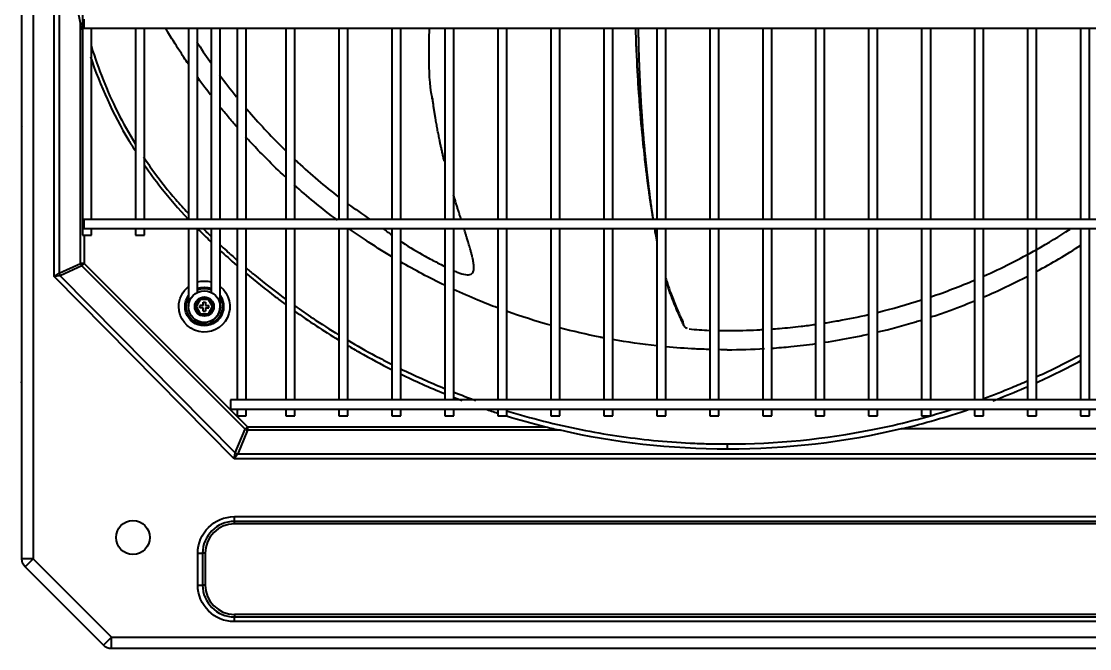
# Model space of a CAD drawing. Extents: x 58467 to 79089, y -33726 to -17391.
# Drawn here: x 72275.28 to 72322.65, y -19873.97 to -19846.17 of the extents above; entities that cross this region are included whole.
import ezdxf

# ---------------------------------------------------------------- set-up
doc = ezdxf.new("R2010")
doc.units = 0
doc.header["$LTSCALE"] = 100
doc.layers.add('+ENTE-ST-DOSEME USTU KONDDRENAJ', color=110, linetype='DOSEMEUSTUKONDENSDRENAJ_LINE', lineweight=40)
doc.linetypes.add('DOSEMEUSTUKONDENSDRENAJ_LINE', pattern='A,300,-40,["CD",Standard,S=15,R=0,X=-35,Y=-7.5],0', length=340)

# ---------------------------------------------------------------- blocks, each defined once
blk = doc.blocks.new('MAGAZA')
at = {"color": 3}
for p, q in [((54063.101, -32571.078, -3.539), (54063.101, -32503.073, -3.539)), ((54063.601, -32503.073, -3.539), (54063.601, -32571.078, -3.539)), ((54064.542, -32558.564, -3.539), (54064.542, -32509.509, -3.539)), ((54064.754, -32509.661, -3.539), (54064.754, -32558.412, -3.539)), ((54065.797, -32511.34, -3.539), (54065.797, -32556.733, -3.539)), ((54065.854, -32547.154, -3.539), (54065.854, -32547.354, -3.539)), ((54065.711, -32557.978, -3.539), (54065.711, -32547.331, -3.539)), ((54065.854, -32547.354, -3.539), (54065.854, -32547.554, -3.539)), ((54065.854, -32547.554, -3.539), (54184.216, -32547.554, -3.539)), ((54066.197, -32556.033, -3.539), (54066.197, -32547.554, -3.539)), ((54068.146, -32547.554, -3.539), (54068.146, -32556.033, -3.539)), ((54068.546, -32556.033, -3.539), (54068.546, -32547.554, -3.539)), ((54070.496, -32547.554, -3.539), (54070.496, -32556.032, -3.539)), ((54070.896, -32556.032, -3.539), (54070.896, -32547.554, -3.539)), ((54071.496, -32547.554, -3.539), (54071.496, -32556.033, -3.539)), ((54071.895, -32556.033, -3.539), (54071.896, -32547.554, -3.539)), ((54072.653, -32547.554, -3.539), (54072.653, -32556.032, -3.539)), ((54073.053, -32556.032, -3.539), (54073.053, -32547.554, -3.539)), ((54074.809, -32547.554, -3.539), (54074.809, -32556.032, -3.539)), ((54075.209, -32556.032, -3.539), (54075.209, -32547.554, -3.539)), ((54077.159, -32547.554, -3.539), (54077.159, -32556.032, -3.539)), ((54077.559, -32556.032, -3.539), (54077.559, -32547.554, -3.539)), ((54079.508, -32547.554, -3.539), (54079.508, -32556.032, -3.539)), ((54079.908, -32556.032, -3.539), (54079.908, -32547.554, -3.539)), ((54081.858, -32547.554, -3.539), (54081.858, -32556.032, -3.539)), ((54082.258, -32556.032, -3.539), (54082.258, -32547.554, -3.539)), ((54084.208, -32547.554, -3.539), (54084.208, -32556.032, -3.539)), ((54084.608, -32556.032, -3.539), (54084.608, -32547.554, -3.539)), ((54086.557, -32547.554, -3.539), (54086.557, -32556.032, -3.539)), ((54086.957, -32556.032, -3.539), (54086.957, -32547.554, -3.539)), ((54088.907, -32547.554, -3.539), (54088.907, -32556.032, -3.539)), ((54089.307, -32556.032, -3.539), (54089.307, -32547.554, -3.539)), ((54091.257, -32547.554, -3.539), (54091.257, -32556.032, -3.539)), ((54091.657, -32556.032, -3.539), (54091.657, -32547.554, -3.539)), ((54093.606, -32547.554, -3.539), (54093.606, -32556.032, -3.539)), ((54094.006, -32556.032, -3.539), (54094.006, -32547.554, -3.539)), ((54095.956, -32547.554, -3.539), (54095.956, -32556.032, -3.539)), ((54096.356, -32556.032, -3.539), (54096.356, -32547.554, -3.539)), ((54098.305, -32547.554, -3.539), (54098.305, -32556.032, -3.539)), ((54098.705, -32556.032, -3.539), (54098.705, -32547.554, -3.539)), ((54100.655, -32547.554, -3.539), (54100.655, -32556.032, -3.539)), ((54101.055, -32556.032, -3.539), (54101.055, -32547.554, -3.539)), ((54103.006, -32547.554, -3.539), (54103.006, -32556.032, -3.539)), ((54103.406, -32556.032, -3.539), (54103.406, -32547.554, -3.539)), ((54105.355, -32547.554, -3.539), (54105.355, -32556.032, -3.539)), ((54105.755, -32556.032, -3.539), (54105.755, -32547.554, -3.539)), ((54107.705, -32547.554, -3.539), (54107.705, -32556.032, -3.539)), ((54108.105, -32556.032, -3.539), (54108.105, -32547.554, -3.539)), ((54110.055, -32547.554, -3.539), (54110.055, -32556.032, -3.539)), ((54110.455, -32556.032, -3.539), (54110.455, -32547.554, -3.539)), ((54063.081, -32551.967, -3.539), (54063.081, -32552.267, -3.539)), ((54063.081, -32552.267, -3.539), (54063.081, -32554.45, -3.539)), ((54063.101, -32552.267, -3.539), (54063.081, -32552.267, -3.539)), ((54184.216, -32556.033, -3.539), (54065.854, -32556.033, -3.539)), ((54065.854, -32556.033, -3.539), (54065.854, -32556.233, -3.539)), ((54065.854, -32556.233, -3.539), (54065.854, -32556.433, -3.539)), ((54065.797, -32556.733, -3.539), (54066.197, -32556.733, -3.539)), ((54065.854, -32556.433, -3.539), (54184.216, -32556.433, -3.539)), ((54065.866, -32556.733, -3.539), (54065.866, -32557.978, -3.539)), ((54066.197, -32556.733, -3.539), (54066.197, -32556.433, -3.539)), ((54068.146, -32556.433, -3.539), (54068.146, -32556.733, -3.539)), ((54068.146, -32556.733, -3.539), (54068.546, -32556.733, -3.539)), ((54068.546, -32556.733, -3.539), (54068.546, -32556.433, -3.539)), ((54070.496, -32556.432, -3.539), (54070.496, -32557.567, -3.539)), ((54070.896, -32557.567, -3.539), (54070.896, -32556.432, -3.539)), ((54071.496, -32556.433, -3.539), (54071.496, -32557.567, -3.539)), ((54071.895, -32557.567, -3.539), (54071.895, -32556.433, -3.539)), ((54072.653, -32556.432, -3.539), (54072.653, -32564.031, -3.539)), ((54073.053, -32564.031, -3.539), (54073.053, -32556.432, -3.539)), ((54074.809, -32556.432, -3.539), (54074.809, -32564.031, -3.539)), ((54075.209, -32564.031, -3.539), (54075.209, -32556.432, -3.539)), ((54077.159, -32556.432, -3.539), (54077.159, -32564.031, -3.539)), ((54077.559, -32564.031, -3.539), (54077.559, -32556.432, -3.539)), ((54079.508, -32556.432, -3.539), (54079.508, -32564.031, -3.539)), ((54079.908, -32564.031, -3.539), (54079.908, -32556.432, -3.539)), ((54081.858, -32556.432, -3.539), (54081.858, -32564.031, -3.539)), ((54082.258, -32564.031, -3.539), (54082.258, -32556.432, -3.539)), ((54084.208, -32556.432, -3.539), (54084.208, -32564.031, -3.539)), ((54084.608, -32564.031, -3.539), (54084.608, -32556.432, -3.539)), ((54086.557, -32556.432, -3.539), (54086.557, -32564.031, -3.539)), ((54086.957, -32564.031, -3.539), (54086.957, -32556.432, -3.539)), ((54088.907, -32556.432, -3.539), (54088.907, -32564.031, -3.539)), ((54089.307, -32564.031, -3.539), (54089.307, -32556.432, -3.539)), ((54091.257, -32556.432, -3.539), (54091.257, -32564.031, -3.539)), ((54091.657, -32564.031, -3.539), (54091.657, -32556.432, -3.539)), ((54093.606, -32556.432, -3.539), (54093.606, -32564.031, -3.539)), ((54094.006, -32564.031, -3.539), (54094.006, -32556.432, -3.539)), ((54095.956, -32556.432, -3.539), (54095.956, -32564.031, -3.539)), ((54096.356, -32564.031, -3.539), (54096.356, -32556.432, -3.539)), ((54098.305, -32556.432, -3.539), (54098.305, -32564.031, -3.539)), ((54098.705, -32564.031, -3.539), (54098.705, -32556.432, -3.539)), ((54100.655, -32556.432, -3.539), (54100.655, -32564.031, -3.539)), ((54101.055, -32564.031, -3.539), (54101.055, -32556.432, -3.539)), ((54103.006, -32556.432, -3.539), (54103.006, -32564.031, -3.539)), ((54103.406, -32564.031, -3.539), (54103.406, -32556.432, -3.539)), ((54105.355, -32556.432, -3.539), (54105.355, -32564.031, -3.539)), ((54105.755, -32564.031, -3.539), (54105.755, -32556.432, -3.539)), ((54107.705, -32556.432, -3.539), (54107.705, -32564.031, -3.539)), ((54108.105, -32564.031, -3.539), (54108.105, -32556.432, -3.539)), ((54110.055, -32556.432, -3.539), (54110.055, -32564.031, -3.539)), ((54110.455, -32564.031, -3.539), (54110.455, -32556.432, -3.539)), ((54070.496, -32557.567, -3.539), (54070.496, -32557.85, -3.539)), ((54070.896, -32557.85, -3.539), (54070.896, -32557.567, -3.539)), ((54071.496, -32557.567, -3.539), (54071.496, -32557.85, -3.539)), ((54071.895, -32557.85, -3.539), (54071.895, -32557.567, -3.539)), ((54064.754, -32558.412, -3.539), (54065.711, -32557.978, -3.539)), ((54065.756, -32558.088, -3.539), (54064.799, -32558.522, -3.539)), ((54065.866, -32557.978, -3.539), (54065.711, -32557.978, -3.539)), ((54065.866, -32557.978, -3.539), (54065.756, -32558.088, -3.539)), ((54072.999, -32565.331, -3.539), (54065.756, -32558.088, -3.539)), ((54065.866, -32557.978, -3.539), (54073.109, -32565.221, -3.539)), ((54070.496, -32557.85, -3.539), (54070.496, -32558.215, -3.539)), ((54070.496, -32557.891, -3.539), (54070.496, -32559.875, -3.539)), ((54070.496, -32557.891, -3.539), (54070.496, -32559.889, -3.539)), ((54070.896, -32558.215, -3.539), (54070.896, -32557.85, -3.539)), ((54070.896, -32559.259, -3.539), (54070.896, -32557.891, -3.539)), ((54071.496, -32557.85, -3.539), (54071.496, -32558.216, -3.539)), ((54071.895, -32558.216, -3.539), (54071.895, -32557.85, -3.539)), ((54071.895, -32557.85, -3.539), (54071.895, -32557.85, -3.539)), ((54063.081, -32558.448, -3.539), (54063.081, -32562.931, -3.539)), ((54064.542, -32558.564, -3.539), (54064.754, -32558.412, -3.539)), ((54064.799, -32558.522, -3.539), (54064.542, -32558.564, -3.539)), ((54072.523, -32566.636, -3.539), (54064.542, -32558.564, -3.539)), ((54064.799, -32558.522, -3.539), (54072.565, -32566.378, -3.539)), ((54071.496, -32558.216, -3.539), (54071.496, -32558.498, -3.539)), ((54071.496, -32558.498, -3.539), (54071.496, -32559.259, -3.539)), ((54071.895, -32558.216, -3.539), (54071.895, -32558.216, -3.539)), ((54071.895, -32558.498, -3.539), (54071.895, -32558.216, -3.539)), ((54071.895, -32559.875, -3.539), (54071.895, -32558.498, -3.539)), ((54070.771, -32559.891, -3.539), (54070.983, -32559.523, -3.539)), ((54071.012, -32559.573, -3.539), (54070.829, -32559.891, -3.539)), ((54070.983, -32559.523, -3.539), (54071.408, -32559.523, -3.539)), ((54070.983, -32559.523, -3.539), (54071.012, -32559.573, -3.539)), ((54071.379, -32559.573, -3.539), (54071.012, -32559.573, -3.539)), ((54071.379, -32559.573, -3.539), (54071.408, -32559.523, -3.539)), ((54071.563, -32559.891, -3.539), (54071.379, -32559.573, -3.539)), ((54071.408, -32559.523, -3.539), (54071.621, -32559.891, -3.539)), ((54070.983, -32560.259, -3.539), (54070.771, -32559.891, -3.539)), ((54070.771, -32559.891, -3.539), (54070.829, -32559.891, -3.539)), ((54070.829, -32559.891, -3.539), (54071.012, -32560.209, -3.539)), ((54071.146, -32559.841, -3.539), (54070.996, -32559.841, -3.539)), ((54070.996, -32559.941, -3.539), (54070.996, -32559.841, -3.539)), ((54071.146, -32559.941, -3.539), (54070.996, -32559.941, -3.539)), ((54071.146, -32559.691, -3.539), (54071.246, -32559.691, -3.539)), ((54071.146, -32559.841, -3.539), (54071.146, -32559.691, -3.539)), ((54071.146, -32560.091, -3.539), (54071.146, -32559.941, -3.539)), ((54071.246, -32559.691, -3.539), (54071.246, -32559.841, -3.539)), ((54071.246, -32559.841, -3.539), (54071.396, -32559.841, -3.539)), ((54071.246, -32559.941, -3.539), (54071.246, -32560.091, -3.539)), ((54071.246, -32559.941, -3.539), (54071.396, -32559.941, -3.539)), ((54071.379, -32560.209, -3.539), (54071.563, -32559.891, -3.539)), ((54071.396, -32559.941, -3.539), (54071.396, -32559.841, -3.539)), ((54071.621, -32559.891, -3.539), (54071.408, -32560.259, -3.539)), ((54071.563, -32559.891, -3.539), (54071.621, -32559.891, -3.539)), ((54070.983, -32560.259, -3.539), (54071.012, -32560.209, -3.539)), ((54071.408, -32560.259, -3.539), (54070.983, -32560.259, -3.539)), ((54071.012, -32560.209, -3.539), (54071.379, -32560.209, -3.539)), ((54071.146, -32560.091, -3.539), (54071.246, -32560.091, -3.539)), ((54071.379, -32560.209, -3.539), (54071.408, -32560.259, -3.539)), ((54063.101, -32562.931, -3.539), (54063.081, -32562.931, -3.539)), ((54063.081, -32562.931, -3.539), (54063.081, -32563.231, -3.539)), ((54177.808, -32564.032, -3.539), (54072.353, -32564.032, -3.539)), ((54072.353, -32564.032, -3.539), (54072.353, -32564.232, -3.539)), ((54072.353, -32564.232, -3.539), (54072.353, -32564.432, -3.539)), ((54072.353, -32564.432, -3.539), (54177.808, -32564.432, -3.539)), ((54072.653, -32564.431, -3.539), (54072.653, -32564.732, -3.539)), ((54072.653, -32564.732, -3.539), (54073.053, -32564.732, -3.539)), ((54073.053, -32564.732, -3.539), (54073.053, -32564.431, -3.539)), ((54074.809, -32564.431, -3.539), (54074.809, -32564.732, -3.539)), ((54074.809, -32564.732, -3.539), (54075.209, -32564.732, -3.539)), ((54075.209, -32564.732, -3.539), (54075.209, -32564.431, -3.539)), ((54077.159, -32564.431, -3.539), (54077.159, -32564.732, -3.539)), ((54077.159, -32564.732, -3.539), (54077.559, -32564.732, -3.539)), ((54077.559, -32564.732, -3.539), (54077.559, -32564.431, -3.539)), ((54079.508, -32564.431, -3.539), (54079.508, -32564.732, -3.539)), ((54079.508, -32564.732, -3.539), (54079.908, -32564.732, -3.539)), ((54079.908, -32564.732, -3.539), (54079.908, -32564.431, -3.539)), ((54081.858, -32564.431, -3.539), (54081.858, -32564.732, -3.539)), ((54081.858, -32564.732, -3.539), (54082.258, -32564.732, -3.539)), ((54082.258, -32564.732, -3.539), (54082.258, -32564.431, -3.539)), ((54084.208, -32564.431, -3.539), (54084.208, -32564.732, -3.539)), ((54084.208, -32564.732, -3.539), (54084.608, -32564.732, -3.539)), ((54084.608, -32564.732, -3.539), (54084.608, -32564.431, -3.539)), ((54086.557, -32564.431, -3.539), (54086.557, -32564.732, -3.539)), ((54086.557, -32564.732, -3.539), (54086.957, -32564.732, -3.539)), ((54086.957, -32564.732, -3.539), (54086.957, -32564.431, -3.539)), ((54088.907, -32564.431, -3.539), (54088.907, -32564.732, -3.539)), ((54088.907, -32564.732, -3.539), (54089.307, -32564.732, -3.539)), ((54089.307, -32564.732, -3.539), (54089.307, -32564.431, -3.539)), ((54091.257, -32564.431, -3.539), (54091.257, -32564.732, -3.539)), ((54091.257, -32564.732, -3.539), (54091.657, -32564.732, -3.539)), ((54091.657, -32564.732, -3.539), (54091.657, -32564.431, -3.539)), ((54093.606, -32564.431, -3.539), (54093.606, -32564.732, -3.539)), ((54093.606, -32564.732, -3.539), (54094.006, -32564.732, -3.539)), ((54094.006, -32564.732, -3.539), (54094.006, -32564.431, -3.539)), ((54095.956, -32564.431, -3.539), (54095.956, -32564.732, -3.539)), ((54095.956, -32564.732, -3.539), (54096.356, -32564.732, -3.539)), ((54096.356, -32564.732, -3.539), (54096.356, -32564.431, -3.539)), ((54098.305, -32564.431, -3.539), (54098.305, -32564.732, -3.539)), ((54098.305, -32564.732, -3.539), (54098.705, -32564.732, -3.539)), ((54098.705, -32564.732, -3.539), (54098.705, -32564.431, -3.539)), ((54100.655, -32564.431, -3.539), (54100.655, -32564.732, -3.539)), ((54100.655, -32564.732, -3.539), (54101.055, -32564.732, -3.539)), ((54101.055, -32564.732, -3.539), (54101.055, -32564.431, -3.539)), ((54103.006, -32564.431, -3.539), (54103.006, -32564.732, -3.539)), ((54103.006, -32564.732, -3.539), (54103.406, -32564.732, -3.539)), ((54103.406, -32564.732, -3.539), (54103.406, -32564.431, -3.539)), ((54105.355, -32564.431, -3.539), (54105.355, -32564.732, -3.539)), ((54105.355, -32564.732, -3.539), (54105.755, -32564.732, -3.539)), ((54105.755, -32564.732, -3.539), (54105.755, -32564.431, -3.539)), ((54107.705, -32564.431, -3.539), (54107.705, -32564.732, -3.539)), ((54107.705, -32564.732, -3.539), (54108.105, -32564.732, -3.539)), ((54108.105, -32564.732, -3.539), (54108.105, -32564.431, -3.539)), ((54110.055, -32564.431, -3.539), (54110.055, -32564.732, -3.539)), ((54110.055, -32564.732, -3.539), (54110.455, -32564.732, -3.539)), ((54110.455, -32564.732, -3.539), (54110.455, -32564.431, -3.539)), ((54073.109, -32565.221, -3.539), (54072.999, -32565.331, -3.539)), ((54073.109, -32565.221, -3.539), (54086.336, -32565.221, -3.539)), ((54073.109, -32565.221, -3.539), (54073.109, -32565.376, -3.539)), ((54072.565, -32566.378, -3.539), (54072.999, -32565.331, -3.539)), ((54073.109, -32565.376, -3.539), (54072.675, -32566.424, -3.539)), ((54086.985, -32565.376, -3.539), (54073.109, -32565.376, -3.539)), ((54112.924, -32565.312, -3.539), (54102.103, -32565.312, -3.539)), ((54072.523, -32566.636, -3.539), (54072.565, -32566.378, -3.539)), ((54072.675, -32566.424, -3.539), (54072.523, -32566.636, -3.539)), ((54177.681, -32566.636, -3.539), (54072.523, -32566.636, -3.539)), ((54072.675, -32566.424, -3.539), (54177.529, -32566.424, -3.539)), ((54072.529, -32569.203, -3.539), (54177.674, -32569.203, -3.539)), ((54072.529, -32569.415, -3.539), (54072.529, -32569.203, -3.539)), ((54177.674, -32569.415, -3.539), (54072.529, -32569.415, -3.539)), ((54072.529, -32569.527, -3.539), (54072.529, -32569.415, -3.539)), ((54177.674, -32569.527, -3.539), (54072.529, -32569.527, -3.539)), ((54070.905, -32572.233, -3.539), (54070.905, -32570.827, -3.539)), ((54070.905, -32570.827, -3.539), (54071.118, -32570.827, -3.539)), ((54071.118, -32570.827, -3.539), (54071.118, -32572.233, -3.539)), ((54071.23, -32570.827, -3.539), (54071.118, -32570.827, -3.539)), ((54071.23, -32570.827, -3.539), (54071.23, -32572.233, -3.539)), ((54063.601, -32571.078, -3.539), (54063.101, -32571.078, -3.539)), ((54063.248, -32571.432, -3.539), (54063.601, -32571.078, -3.539)), ((54066.725, -32574.906, -3.539), (54063.248, -32571.432, -3.539)), ((54063.601, -32571.078, -3.539), (54067.079, -32574.552, -3.539)), ((54070.905, -32572.233, -3.539), (54071.118, -32572.233, -3.539)), ((54071.23, -32572.233, -3.539), (54071.118, -32572.233, -3.539)), ((54072.529, -32573.532, -3.539), (54177.674, -32573.532, -3.539)), ((54072.529, -32573.532, -3.539), (54072.529, -32573.645, -3.539)), ((54072.529, -32573.645, -3.539), (54177.674, -32573.645, -3.539)), ((54072.529, -32573.857, -3.539), (54072.529, -32573.645, -3.539)), ((54177.674, -32573.857, -3.539), (54072.529, -32573.857, -3.539)), ((54066.725, -32574.906, -3.539), (54067.079, -32574.552, -3.539)), ((54067.079, -32574.552, -3.539), (54183.081, -32574.552, -3.539)), ((54067.079, -32575.052, -3.539), (54067.079, -32574.552, -3.539)), ((54183.081, -32575.052, -3.539), (54067.079, -32575.052, -3.539))]:
    blk.add_line(p, q, dxfattribs=at)
for centre, radius in [((54071.196, -32559.891, -3.539), 0.7), ((54071.196, -32559.891, -3.539), 0.425), ((54071.196, -32559.891, -3.539), 0.425), ((54068.03, -32570.127, -3.539), 0.75)]:
    blk.add_circle(centre, radius, dxfattribs=at)
for centre, radius, start, end in [((54063.161, -32551.967, -3.539), 0.08, 138.5895, 180), ((54072.529, -32570.827, -3.539), 1.412, 90, 180), ((54072.529, -32570.827, -3.539), 1.3, 90, 180), ((54072.529, -32572.233, -3.539), 1.412, 180, 270), ((54072.529, -32572.233, -3.539), 1.3, 180, 270)]:
    blk.add_arc(centre, radius, start, end, dxfattribs=at)
at = {"color": 3, "extrusion": (0, 0, -1)}
for centre, radius, start, end in [((-54071.196, -32559.891, 3.539), 1.133, 0, 51.8512), ((-54071.196, -32559.891, 3.539), 1.133, 128.1431, 0), ((-54071.196, -32559.891, 3.539), 1.133, 74.6494, 105.3451), ((-54071.196, -32559.891, 3.539), 0.856, 69.5025, 110.4919), ((-54071.196, -32559.891, 3.539), 0.8, 67.978, 112.0104), ((-54071.196, -32559.891, 3.539), 0.856, 144.7874, 0), ((-54071.196, -32559.891, 3.539), 0.856, 0, 35.1956), ((-54071.196, -32559.891, 3.539), 0.8, 0, 28.9576), ((-54071.196, -32559.891, 3.539), 0.8, 151.0199, 0), ((-54063.161, -32563.231, 3.539), 0.08, 318.5895, 0), ((-54072.529, -32570.827, 3.539), 1.624, 0, 90), ((-54063.601, -32571.078, 3.539), 0.5, 315, 0), ((-54072.529, -32572.233, 3.539), 1.624, 270, 0), ((-54067.079, -32574.552, 3.539), 0.5, 270, 315)]:
    blk.add_arc(centre, radius, start, end, dxfattribs=at)
at = {"color": 3}
for centre, major_axis in [((54065.866, -32557.978, -3.539), (0.084, -0.203)), ((54064.909, -32558.412, -3.539), (0.084, -0.203)), ((54073.109, -32565.221, -3.539), (0.203, -0.084)), ((54072.675, -32566.268, -3.539), (0.203, -0.084))]:
    blk.add_ellipse(centre, major_axis=major_axis, ratio=0.678598, start_param=4.438375, end_param=4.986403, dxfattribs=at)
for points, knots in [([(54065.711, -32547.331, -3.539), (54065.423, -32546.178, -3.539), (54065.245, -32545.006, -3.539), (54065.135, -32543.221, -3.539), (54065.199, -32542.624, -3.539), (54065.143, -32541.431, -3.539), (54065.119, -32540.834, -3.539), (54065.009, -32537.847, -3.539), (54064.966, -32535.449, -3.539), (54064.966, -32533.053, -3.539)], [0, 0, 0, 0, 0.25, 0.25, 0.375, 0.375, 0.5, 0.5, 1, 1, 1, 1]), ([(54070.488, -32549.146, -3.539), (54070.42, -32549.046, -3.539), (54070.204, -32548.722, -3.539), (54069.869, -32548.199, -3.539), (54069.61, -32547.771, -3.539), (54069.492, -32547.571, -3.539)], [0, 0, 0, 0, 0.194465, 0.627386, 1, 1, 1, 1]), ([(54081.31, -32550.704, -3.539), (54081.304, -32550.675, -3.539), (54081.185, -32550.062, -3.539), (54081.153, -32549.004, -3.539), (54081.16, -32547.98, -3.539), (54081.182, -32547.554, -3.539)], [0, 0, 0, 0, 0.028763, 0.596266, 1, 1, 1, 1]), ([(54090.311, -32547.553, -3.539), (54090.311, -32547.584, -3.539), (54090.311, -32547.651, -3.539), (54090.316, -32547.763, -3.539), (54090.33, -32547.93, -3.539), (54090.335, -32548.124, -3.539), (54090.337, -32548.345, -3.539), (54090.346, -32548.584, -3.539), (54090.367, -32548.837, -3.539), (54090.377, -32549.051, -3.539), (54090.38, -32549.224, -3.539), (54090.383, -32549.382, -3.539), (54090.406, -32549.587, -3.539), (54090.416, -32549.81, -3.539), (54090.423, -32550.025, -3.539), (54090.438, -32550.257, -3.539), (54090.464, -32550.502, -3.539), (54090.479, -32550.715, -3.539), (54090.486, -32550.889, -3.539), (54090.494, -32551.052, -3.539), (54090.522, -32551.263, -3.539), (54090.536, -32551.495, -3.539), (54090.55, -32551.713, -3.539), (54090.572, -32551.943, -3.539), (54090.602, -32552.182, -3.539), (54090.621, -32552.394, -3.539), (54090.633, -32552.574, -3.539), (54090.649, -32552.745, -3.539), (54090.685, -32552.963, -3.539), (54090.704, -32553.218, -3.539), (54090.727, -32553.446, -3.539), (54090.757, -32553.675, -3.539), (54090.791, -32553.903, -3.539), (54090.812, -32554.128, -3.539), (54090.847, -32554.423, -3.539), (54090.892, -32554.647, -3.539), (54090.919, -32554.909, -3.539), (54090.951, -32555.159, -3.539), (54090.998, -32555.423, -3.539), (54091.033, -32555.646, -3.539), (54091.059, -32555.831, -3.539), (54091.076, -32555.945, -3.539), (54091.089, -32556.009, -3.539), (54091.094, -32556.034, -3.539)], [0, 0, 0, 0, 0.010355, 0.022017, 0.034912, 0.06644, 0.084702, 0.104252, 0.145583, 0.183247, 0.197905, 0.209829, 0.23371, 0.264361, 0.282067, 0.301316, 0.342279, 0.380092, 0.394981, 0.407215, 0.43204, 0.463541, 0.481722, 0.501226, 0.542595, 0.579874, 0.594265, 0.606592, 0.633467, 0.667291, 0.686602, 0.707431, 0.750283, 0.785454, 0.798796, 0.843668, 0.862, 0.881783, 0.924485, 0.963805, 0.979109, 0.991789, 1, 1, 1, 1]), ([(54090.434, -32547.553, -3.539), (54090.435, -32547.595, -3.539), (54090.436, -32547.67, -3.539), (54090.439, -32547.811, -3.539), (54090.441, -32547.944, -3.539), (54090.445, -32548.11, -3.539), (54090.448, -32548.246, -3.539), (54090.452, -32548.415, -3.539), (54090.456, -32548.567, -3.539), (54090.461, -32548.732, -3.539), (54090.465, -32548.88, -3.539), (54090.47, -32549.027, -3.539), (54090.476, -32549.191, -3.539), (54090.482, -32549.338, -3.539), (54090.488, -32549.502, -3.539), (54090.494, -32549.65, -3.539), (54090.502, -32549.816, -3.539), (54090.509, -32549.967, -3.539), (54090.516, -32550.118, -3.539), (54090.524, -32550.283, -3.539), (54090.532, -32550.43, -3.539), (54090.541, -32550.592, -3.539), (54090.549, -32550.736, -3.539), (54090.559, -32550.898, -3.539), (54090.569, -32551.059, -3.539), (54090.579, -32551.204, -3.539), (54090.589, -32551.366, -3.539), (54090.6, -32551.513, -3.539), (54090.611, -32551.677, -3.539), (54090.622, -32551.824, -3.539), (54090.633, -32551.969, -3.539), (54090.646, -32552.128, -3.539), (54090.659, -32552.285, -3.539), (54090.672, -32552.443, -3.539), (54090.685, -32552.6, -3.539), (54090.698, -32552.741, -3.539), (54090.712, -32552.898, -3.539), (54090.725, -32553.04, -3.539), (54090.741, -32553.199, -3.539), (54090.755, -32553.342, -3.539), (54090.769, -32553.484, -3.539), (54090.785, -32553.64, -3.539), (54090.8, -32553.778, -3.539), (54090.817, -32553.931, -3.539), (54090.832, -32554.068, -3.539), (54090.849, -32554.22, -3.539), (54090.867, -32554.371, -3.539), (54090.883, -32554.507, -3.539), (54090.902, -32554.658, -3.539), (54090.919, -32554.795, -3.539), (54090.939, -32554.948, -3.539), (54090.957, -32555.084, -3.539), (54090.975, -32555.219, -3.539), (54090.995, -32555.367, -3.539), (54091.014, -32555.499, -3.539), (54091.035, -32555.644, -3.539), (54091.052, -32555.761, -3.539), (54091.073, -32555.9, -3.539), (54091.085, -32555.982, -3.539), (54091.094, -32556.035, -3.539)], [0, 0, 0, 0, 0.014465, 0.025686, 0.048127, 0.059348, 0.081789, 0.09301, 0.115451, 0.132282, 0.149113, 0.165944, 0.182775, 0.205216, 0.216437, 0.238878, 0.255709, 0.27254, 0.289371, 0.306202, 0.328643, 0.339864, 0.362305, 0.379136, 0.395967, 0.418408, 0.429629, 0.45207, 0.468901, 0.485732, 0.502563, 0.519394, 0.541835, 0.558666, 0.575497, 0.597939, 0.609159, 0.631601, 0.648431, 0.665262, 0.682093, 0.698924, 0.721366, 0.732586, 0.755028, 0.771859, 0.78869, 0.811131, 0.822351, 0.844793, 0.861624, 0.878455, 0.895286, 0.912117, 0.934558, 0.945779, 0.96822, 0.97944, 1, 1, 1, 1]), ([(54070.863, -32548.164, -3.539), (54071.049, -32548.45, -3.539), (54071.257, -32548.761, -3.539), (54071.473, -32549.069, -3.539), (54071.491, -32549.093, -3.539)], [0, 0, 0, 0, 0.918999, 1, 1, 1, 1]), ([(54066.172, -32548.319, -3.539), (54066.176, -32548.334, -3.539), (54066.181, -32548.348, -3.539), (54066.489, -32549.353, -3.539), (54066.882, -32550.337, -3.539), (54067.591, -32551.754, -3.539), (54067.855, -32552.229, -3.539), (54068.139, -32552.693, -3.539)], [0, 0, 0, 0, 0.009339, 0.009339, 0.659059, 0.659059, 1, 1, 1, 1]), ([(54066.147, -32548.824, -3.539), (54066.581, -32550.117, -3.539), (54067.147, -32551.35, -3.539), (54067.929, -32552.671, -3.539), (54068.019, -32552.817, -3.539), (54068.11, -32552.962, -3.539)], [0, 0, 0, 0, 0.888688, 0.888688, 1, 1, 1, 1]), ([(54071.471, -32550.507, -3.539), (54071.388, -32550.399, -3.539), (54071.185, -32550.131, -3.539), (54070.987, -32549.859, -3.539), (54070.872, -32549.697, -3.539)], [0, 0, 0, 0, 0.406175, 1, 1, 1, 1]), ([(54072.63, -32551.922, -3.539), (54072.502, -32551.776, -3.539), (54072.251, -32551.483, -3.539), (54072.007, -32551.185, -3.539), (54071.886, -32551.035, -3.539)], [0, 0, 0, 0, 0.502284, 1, 1, 1, 1]), ([(54081.842, -32553.445, -3.539), (54081.834, -32553.414, -3.539), (54081.812, -32553.325, -3.539), (54081.777, -32553.179, -3.539), (54081.737, -32553.005, -3.539), (54081.698, -32552.832, -3.539), (54081.66, -32552.659, -3.539), (54081.619, -32552.467, -3.539), (54081.584, -32552.294, -3.539), (54081.546, -32552.1, -3.539), (54081.517, -32551.945, -3.539), (54081.482, -32551.751, -3.539), (54081.451, -32551.575, -3.539), (54081.419, -32551.378, -3.539), (54081.391, -32551.198, -3.539), (54081.364, -32551.016, -3.539), (54081.339, -32550.834, -3.539), (54081.324, -32550.713, -3.539), (54081.316, -32550.652, -3.539)], [0, 0, 0, 0, 0.034815, 0.097756, 0.160698, 0.223639, 0.28658, 0.349522, 0.433443, 0.475404, 0.559326, 0.601287, 0.685208, 0.74815, 0.811091, 0.874032, 0.936973, 1, 1, 1, 1]), ([(54073.042, -32551.094, -3.539), (54073.092, -32551.154, -3.539), (54073.64, -32551.791, -3.539), (54074.224, -32552.41, -3.539), (54074.781, -32552.957, -3.539)], [0, 0, 0, 0, 0.092857, 1, 1, 1, 1]), ([(54073.962, -32553.347, -3.539), (54073.763, -32553.145, -3.539), (54073.446, -32552.823, -3.539), (54073.14, -32552.492, -3.539), (54073.026, -32552.367, -3.539)], [0, 0, 0, 0, 0.627651, 1, 1, 1, 1]), ([(54068.503, -32553.263, -3.539), (54068.651, -32553.486, -3.539), (54068.803, -32553.705, -3.539), (54069.266, -32554.342, -3.539), (54069.589, -32554.751, -3.539), (54070.102, -32555.348, -3.539), (54070.278, -32555.543, -3.539), (54070.467, -32555.745, -3.539), (54070.476, -32555.755, -3.539), (54070.486, -32555.765, -3.539)], [0, 0, 0, 0, 0.252174, 0.252174, 0.74207, 0.74207, 0.987018, 0.987018, 1, 1, 1, 1]), ([(54075.2, -32553.361, -3.539), (54075.248, -32553.407, -3.539), (54075.868, -32553.99, -3.539), (54076.519, -32554.555, -3.539), (54077.156, -32555.039, -3.539)], [0, 0, 0, 0, 0.077831, 1, 1, 1, 1]), ([(54068.542, -32553.619, -3.539), (54068.775, -32553.958, -3.539), (54069.018, -32554.29, -3.539), (54069.652, -32555.098, -3.539), (54070.055, -32555.565, -3.539), (54070.48, -32556.012, -3.539)], [0, 0, 0, 0, 0.39962, 0.39962, 1, 1, 1, 1]), ([(54077.096, -32556.061, -3.539), (54076.745, -32555.798, -3.539), (54076.4, -32555.528, -3.539), (54075.765, -32555.007, -3.539), (54075.473, -32554.757, -3.539), (54075.186, -32554.502, -3.539)], [0, 0, 0, 0, 0.533334, 0.533334, 1, 1, 1, 1]), ([(54082.586, -32556.034, -3.539), (54082.586, -32556.034, -3.539), (54082.571, -32555.987, -3.539), (54082.54, -32555.891, -3.539), (54082.5, -32555.761, -3.539), (54082.458, -32555.629, -3.539), (54082.417, -32555.494, -3.539), (54082.375, -32555.358, -3.539), (54082.333, -32555.22, -3.539), (54082.293, -32555.087, -3.539), (54082.263, -32554.988, -3.539), (54082.249, -32554.94, -3.539)], [0, 0, 0, 0, 0.000305, 0.138428, 0.276551, 0.368633, 0.506756, 0.644879, 0.736961, 0.875084, 1, 1, 1, 1]), ([(54079.491, -32557.67, -3.539), (54079.1, -32557.435, -3.539), (54078.716, -32557.191, -3.539), (54078.102, -32556.781, -3.539), (54077.87, -32556.621, -3.539), (54077.64, -32556.457, -3.539)], [0, 0, 0, 0, 0.617576, 0.617576, 1, 1, 1, 1]), ([(54083.129, -32558.322, -3.539), (54083.134, -32558.308, -3.539), (54083.14, -32558.282, -3.539), (54083.145, -32558.252, -3.539), (54083.149, -32558.207, -3.539), (54083.15, -32558.17, -3.539), (54083.15, -32558.126, -3.539), (54083.147, -32558.075, -3.539), (54083.143, -32558.03, -3.539), (54083.135, -32557.97, -3.539), (54083.127, -32557.918, -3.539), (54083.116, -32557.854, -3.539), (54083.104, -32557.794, -3.539), (54083.087, -32557.718, -3.539), (54083.069, -32557.639, -3.539), (54083.049, -32557.558, -3.539), (54083.03, -32557.485, -3.539), (54083.01, -32557.411, -3.539), (54082.985, -32557.323, -3.539), (54082.959, -32557.232, -3.539), (54082.928, -32557.126, -3.539), (54082.899, -32557.031, -3.539), (54082.869, -32556.934, -3.539), (54082.839, -32556.835, -3.539), (54082.803, -32556.719, -3.539), (54082.766, -32556.602, -3.539), (54082.734, -32556.502, -3.539), (54082.717, -32556.447, -3.539), (54082.709, -32556.422, -3.539)], [0, 0, 0, 0, 0.051203, 0.085927, 0.120651, 0.155375, 0.190098, 0.224822, 0.259546, 0.29427, 0.328994, 0.363718, 0.398442, 0.433165, 0.485251, 0.519975, 0.554699, 0.589423, 0.624147, 0.676233, 0.710956, 0.763042, 0.797766, 0.83249, 0.884576, 0.936662, 0.971386, 1, 1, 1, 1]), ([(54091.158, -32556.432, -3.539), (54091.158, -32556.434, -3.539), (54091.165, -32556.478, -3.539), (54091.18, -32556.566, -3.539), (54091.203, -32556.695, -3.539), (54091.223, -32556.809, -3.539), (54091.241, -32556.909, -3.539), (54091.251, -32556.966, -3.539), (54091.257, -32556.996, -3.539)], [0, 0, 0, 0, 0.008257, 0.234671, 0.461085, 0.687499, 0.838441, 1, 1, 1, 1]), ([(54091.169, -32556.432, -3.539), (54091.17, -32556.441, -3.539), (54091.179, -32556.498, -3.539), (54091.196, -32556.609, -3.539), (54091.224, -32556.772, -3.539), (54091.245, -32556.877, -3.539), (54091.257, -32556.934, -3.539)], [0, 0, 0, 0, 0.049758, 0.328143, 0.614367, 1, 1, 1, 1]), ([(54105.756, -32558.541, -3.539), (54106.546, -32558.19, -3.539), (54107.834, -32557.546, -3.539), (54109.101, -32556.781, -3.539), (54109.589, -32556.466, -3.539)], [0, 0, 0, 0, 0.61117, 1, 1, 1, 1]), ([(54071.877, -32557.138, -3.539), (54071.98, -32557.235, -3.539), (54072.084, -32557.33, -3.539), (54072.338, -32557.561, -3.539), (54072.49, -32557.696, -3.539), (54072.642, -32557.829, -3.539)], [0, 0, 0, 0, 0.410399, 0.410399, 1, 1, 1, 1]), ([(54079.907, -32556.998, -3.539), (54079.931, -32557.014, -3.539), (54080.28, -32557.251, -3.539), (54080.822, -32557.575, -3.539), (54081.459, -32557.909, -3.539), (54081.749, -32558.057, -3.539), (54081.855, -32558.109, -3.539)], [0, 0, 0, 0, 0.039319, 0.566519, 0.843939, 1, 1, 1, 1]), ([(54073.037, -32558.411, -3.539), (54073.462, -32558.77, -3.539), (54073.895, -32559.117, -3.539), (54074.485, -32559.566, -3.539), (54074.633, -32559.677, -3.539), (54074.783, -32559.787, -3.539)], [0, 0, 0, 0, 0.749906, 0.749906, 1, 1, 1, 1]), ([(54073.052, -32558.181, -3.539), (54073.172, -32558.283, -3.539), (54073.293, -32558.384, -3.539), (54073.867, -32558.855, -3.539), (54074.329, -32559.215, -3.539), (54074.8, -32559.561, -3.539)], [0, 0, 0, 0, 0.211709, 0.211709, 1, 1, 1, 1]), ([(54082.256, -32558.302, -3.539), (54082.319, -32558.33, -3.539), (54082.488, -32558.403, -3.539), (54082.711, -32558.477, -3.539), (54082.914, -32558.485, -3.539), (54083.005, -32558.461, -3.539), (54083.063, -32558.426, -3.539), (54083.107, -32558.381, -3.539), (54083.125, -32558.341, -3.539), (54083.133, -32558.31, -3.539)], [0, 0, 0, 0, 0.20564, 0.547118, 0.687895, 0.809193, 0.86101, 0.907117, 1, 1, 1, 1]), ([(54091.657, -32558.628, -3.539), (54091.659, -32558.636, -3.539), (54091.671, -32558.675, -3.539), (54091.685, -32558.725, -3.539), (54091.713, -32558.816, -3.539), (54091.754, -32558.939, -3.539), (54091.813, -32559.12, -3.539), (54091.935, -32559.46, -3.539), (54092.087, -32559.834, -3.539), (54092.243, -32560.192, -3.539), (54092.332, -32560.371, -3.539), (54092.386, -32560.483, -3.539), (54092.418, -32560.571, -3.539), (54092.426, -32560.663, -3.539), (54092.435, -32560.708, -3.539), (54092.437, -32560.727, -3.539)], [0, 0, 0, 0, 0.011818, 0.05826, 0.078147, 0.142338, 0.204041, 0.310202, 0.571842, 0.682665, 0.781248, 0.831854, 0.86924, 0.927978, 1, 1, 1, 1]), ([(54091.656, -32558.726, -3.539), (54091.657, -32558.726, -3.539), (54091.664, -32558.751, -3.539), (54091.682, -32558.812, -3.539), (54091.712, -32558.91, -3.539), (54091.743, -32559.006, -3.539), (54091.77, -32559.089, -3.539), (54091.798, -32559.172, -3.539), (54091.831, -32559.265, -3.539), (54091.864, -32559.356, -3.539), (54091.893, -32559.435, -3.539), (54091.923, -32559.513, -3.539), (54091.953, -32559.59, -3.539), (54091.987, -32559.676, -3.539), (54092.017, -32559.751, -3.539), (54092.047, -32559.823, -3.539), (54092.072, -32559.884, -3.539), (54092.098, -32559.944, -3.539), (54092.126, -32560.012, -3.539), (54092.155, -32560.079, -3.539), (54092.183, -32560.144, -3.539), (54092.205, -32560.196, -3.539), (54092.229, -32560.251, -3.539), (54092.249, -32560.297, -3.539), (54092.273, -32560.35, -3.539), (54092.291, -32560.391, -3.539), (54092.311, -32560.439, -3.539), (54092.329, -32560.48, -3.539), (54092.345, -32560.515, -3.539), (54092.361, -32560.552, -3.539), (54092.368, -32560.568, -3.539), (54092.37, -32560.573, -3.539)], [0, 0, 0, 0, 0.001018, 0.033246, 0.081587, 0.129929, 0.162157, 0.194385, 0.242727, 0.291069, 0.323297, 0.355525, 0.403867, 0.436095, 0.484437, 0.516665, 0.548893, 0.581121, 0.613349, 0.661691, 0.693919, 0.726147, 0.758375, 0.790603, 0.82283, 0.855058, 0.887286, 0.919514, 0.951742, 0.98397, 1, 1, 1, 1]), ([(54084.197, -32559.949, -3.539), (54083.905, -32559.839, -3.539), (54083.616, -32559.725, -3.539), (54082.964, -32559.455, -3.539), (54082.602, -32559.296, -3.539), (54082.244, -32559.13, -3.539)], [0, 0, 0, 0, 0.44095, 0.44095, 1, 1, 1, 1]), ([(54070.802, -32560.459, -3.539), (54070.817, -32560.472, -3.539), (54070.859, -32560.504, -3.539), (54070.951, -32560.552, -3.539), (54071.1, -32560.592, -3.539), (54071.308, -32560.595, -3.539), (54071.51, -32560.529, -3.539), (54071.674, -32560.411, -3.539), (54071.791, -32560.276, -3.539), (54071.875, -32560.097, -3.539), (54071.895, -32559.964, -3.539), (54071.896, -32559.891, -3.539)], [0, 0, 0, 0, 0.042244, 0.108681, 0.210744, 0.339451, 0.513473, 0.618017, 0.733965, 0.8613, 1, 1, 1, 1]), ([(54075.209, -32559.857, -3.539), (54075.471, -32560.044, -3.539), (54075.736, -32560.228, -3.539), (54076.381, -32560.659, -3.539), (54076.763, -32560.903, -3.539), (54077.15, -32561.14, -3.539)], [0, 0, 0, 0, 0.415669, 0.415669, 1, 1, 1, 1]), ([(54103.377, -32560.365, -3.539), (54103.391, -32560.36, -3.539), (54103.405, -32560.356, -3.539), (54103.645, -32560.277, -3.539), (54103.87, -32560.199, -3.539), (54104.52, -32559.967, -3.539), (54104.941, -32559.805, -3.539), (54105.357, -32559.634, -3.539)], [0, 0, 0, 0, 0.021083, 0.021083, 0.358408, 0.358408, 1, 1, 1, 1]), ([(54098.706, -32560.619, -3.539), (54098.91, -32560.587, -3.539), (54099.559, -32560.478, -3.539), (54100.209, -32560.346, -3.539), (54100.655, -32560.243, -3.539)], [0, 0, 0, 0, 0.31466, 1, 1, 1, 1]), ([(54101.063, -32561.018, -3.539), (54101.625, -32560.885, -3.539), (54102.184, -32560.734, -3.539), (54102.831, -32560.538, -3.539), (54102.92, -32560.511, -3.539), (54103.009, -32560.483, -3.539)], [0, 0, 0, 0, 0.861253, 0.861253, 1, 1, 1, 1]), ([(54088.905, -32561.28, -3.539), (54088.852, -32561.27, -3.539), (54088.798, -32561.259, -3.539), (54088.142, -32561.129, -3.539), (54087.543, -32560.99, -3.539), (54086.949, -32560.832, -3.539)], [0, 0, 0, 0, 0.081892, 0.081892, 1, 1, 1, 1]), ([(54092.379, -32560.593, -3.539), (54092.396, -32560.625, -3.539), (54092.432, -32560.689, -3.539), (54092.473, -32560.763, -3.539), (54092.528, -32560.812, -3.539), (54092.579, -32560.846, -3.539), (54092.607, -32560.86, -3.539)], [0, 0, 0, 0, 0.181976, 0.413188, 0.708779, 1, 1, 1, 1]), ([(54092.693, -32560.882, -3.539), (54092.996, -32560.911, -3.539), (54093.301, -32560.933, -3.539), (54093.603, -32560.945, -3.539), (54093.606, -32560.945, -3.539)], [0, 0, 0, 0, 0.989422, 1, 1, 1, 1]), ([(54094.007, -32560.955, -3.539), (54094.158, -32560.957, -3.539), (54094.725, -32560.956, -3.539), (54095.374, -32560.942, -3.539), (54095.872, -32560.916, -3.539), (54095.957, -32560.911, -3.539)], [0, 0, 0, 0, 0.229112, 0.868027, 1, 1, 1, 1]), ([(54096.357, -32560.886, -3.539), (54096.471, -32560.878, -3.539), (54096.905, -32560.844, -3.539), (54097.554, -32560.779, -3.539), (54098.089, -32560.709, -3.539), (54098.306, -32560.679, -3.539)], [0, 0, 0, 0, 0.175255, 0.666459, 1, 1, 1, 1]), ([(54077.559, -32561.386, -3.539), (54077.959, -32561.623, -3.539), (54078.365, -32561.851, -3.539), (54079.016, -32562.2, -3.539), (54079.257, -32562.325, -3.539), (54079.5, -32562.447, -3.539)], [0, 0, 0, 0, 0.633211, 0.633211, 1, 1, 1, 1]), ([(54098.711, -32561.476, -3.539), (54099.142, -32561.411, -3.539), (54099.571, -32561.336, -3.539), (54100.22, -32561.207, -3.539), (54100.44, -32561.16, -3.539), (54100.661, -32561.111, -3.539)], [0, 0, 0, 0, 0.659092, 0.659092, 1, 1, 1, 1]), ([(54077.545, -32561.611, -3.539), (54077.724, -32561.717, -3.539), (54077.904, -32561.821, -3.539), (54078.55, -32562.187, -3.539), (54079.021, -32562.438, -3.539), (54079.496, -32562.678, -3.539)], [0, 0, 0, 0, 0.279714, 0.279714, 1, 1, 1, 1]), ([(54093.605, -32561.793, -3.539), (54093.39, -32561.787, -3.539), (54093.175, -32561.779, -3.539), (54092.525, -32561.747, -3.539), (54092.09, -32561.716, -3.539), (54091.656, -32561.675, -3.539)], [0, 0, 0, 0, 0.331279, 0.331279, 1, 1, 1, 1]), ([(54096.358, -32561.735, -3.539), (54096.643, -32561.716, -3.539), (54096.927, -32561.692, -3.539), (54097.578, -32561.627, -3.539), (54097.945, -32561.584, -3.539), (54098.31, -32561.534, -3.539)], [0, 0, 0, 0, 0.43543, 0.43543, 1, 1, 1, 1]), ([(54079.906, -32562.649, -3.539), (54080.504, -32562.94, -3.539), (54081.111, -32563.213, -3.539), (54081.764, -32563.484, -3.539), (54081.807, -32563.502, -3.539), (54081.849, -32563.519, -3.539)], [0, 0, 0, 0, 0.9348, 0.9348, 1, 1, 1, 1]), ([(54105.76, -32563.963, -3.539), (54106.178, -32563.81, -3.539), (54106.594, -32563.648, -3.539), (54107.244, -32563.379, -3.539), (54107.481, -32563.278, -3.539), (54107.716, -32563.174, -3.539)], [0, 0, 0, 0, 0.635021, 0.635021, 1, 1, 1, 1]), ([(54106.169, -32564.062, -3.539), (54106.272, -32564.023, -3.539), (54106.375, -32563.984, -3.539), (54106.894, -32563.781, -3.539), (54107.309, -32563.609, -3.539), (54107.72, -32563.429, -3.539)], [0, 0, 0, 0, 0.197193, 0.197193, 1, 1, 1, 1]), ([(54084.602, -32564.507, -3.539), (54085.683, -32564.841, -3.539), (54086.78, -32565.12, -3.539), (54088.952, -32565.553, -3.539), (54090.027, -32565.713, -3.539), (54091.654, -32565.874, -3.539), (54092.198, -32565.914, -3.539), (54093.014, -32565.954, -3.539), (54093.286, -32565.964, -3.539), (54093.831, -32565.977, -3.539), (54094.107, -32565.98, -3.539), (54094.376, -32565.98, -3.539)], [0, 0, 0, 0, 0.344826, 0.344826, 0.672413, 0.672413, 0.836207, 0.836207, 0.918103, 0.918103, 1, 1, 1, 1]), ([(54094.377, -32565.98, -3.539), (54096.55, -32565.981, -3.539), (54098.732, -32565.765, -3.539), (54102.018, -32565.111, -3.539), (54103.174, -32564.815, -3.539), (54104.312, -32564.457, -3.539)], [0, 0, 0, 0, 0.642828, 0.642828, 1, 1, 1, 1])]:
    blk.add_open_spline(points, degree=3, knots=knots, dxfattribs=at)
for points in [[(54065.711, -32547.331, -3.539), (54065.738, -32547.439, -3.539), (54065.766, -32547.549, -3.539), (54065.796, -32547.659, -3.539)], [(54071.868, -32549.615, -3.539), (54072.11, -32549.943, -3.539), (54072.362, -32550.268, -3.539), (54072.622, -32550.589, -3.539)], [(54074.786, -32554.14, -3.539), (54074.507, -32553.882, -3.539), (54074.234, -32553.62, -3.539), (54073.962, -32553.347, -3.539)], [(54077.551, -32555.331, -3.539), (54077.878, -32555.568, -3.539), (54078.213, -32555.798, -3.539), (54078.548, -32556.031, -3.539)], [(54070.893, -32556.434, -3.539), (54070.915, -32556.456, -3.539), (54070.937, -32556.478, -3.539), (54070.959, -32556.5, -3.539)], [(54070.959, -32556.5, -3.539), (54071.13, -32556.67, -3.539), (54071.302, -32556.839, -3.539), (54071.476, -32557.006, -3.539)], [(54071.147, -32556.438, -3.539), (54071.257, -32556.547, -3.539), (54071.369, -32556.656, -3.539), (54071.481, -32556.764, -3.539)], [(54079.116, -32556.433, -3.539), (54079.246, -32556.526, -3.539), (54079.375, -32556.621, -3.539), (54079.505, -32556.714, -3.539)], [(54108.108, -32558.329, -3.539), (54108.774, -32557.969, -3.539), (54109.426, -32557.583, -3.539), (54110.064, -32557.17, -3.539)], [(54071.868, -32557.376, -3.539), (54072.118, -32557.608, -3.539), (54072.371, -32557.836, -3.539), (54072.627, -32558.06, -3.539)], [(54081.843, -32558.941, -3.539), (54081.18, -32558.621, -3.539), (54080.529, -32558.277, -3.539), (54079.893, -32557.907, -3.539)], [(54105.761, -32559.464, -3.539), (54106.424, -32559.18, -3.539), (54107.074, -32558.871, -3.539), (54107.711, -32558.54, -3.539)], [(54103.406, -32559.461, -3.539), (54104.056, -32559.24, -3.539), (54104.707, -32558.992, -3.539), (54105.356, -32558.715, -3.539)], [(54101.055, -32560.148, -3.539), (54101.704, -32559.989, -3.539), (54102.355, -32559.805, -3.539), (54103.006, -32559.594, -3.539)], [(54075.185, -32560.078, -3.539), (54075.823, -32560.532, -3.539), (54076.478, -32560.964, -3.539), (54077.145, -32561.371, -3.539)], [(54086.551, -32560.722, -3.539), (54085.892, -32560.537, -3.539), (54085.24, -32560.328, -3.539), (54084.596, -32560.096, -3.539)], [(54091.255, -32561.634, -3.539), (54090.601, -32561.563, -3.539), (54089.95, -32561.47, -3.539), (54089.303, -32561.354, -3.539)], [(54094.376, -32561.803, -3.539), (54094.252, -32561.803, -3.539), (54094.129, -32561.803, -3.539), (54094.006, -32561.801, -3.539)], [(54094.376, -32561.803, -3.539), (54094.931, -32561.803, -3.539), (54095.482, -32561.787, -3.539), (54096.031, -32561.756, -3.539)], [(54108.114, -32562.995, -3.539), (54108.773, -32562.694, -3.539), (54109.424, -32562.37, -3.539), (54110.063, -32562.024, -3.539)], [(54108.115, -32563.252, -3.539), (54108.777, -32562.952, -3.539), (54109.43, -32562.629, -3.539), (54110.068, -32562.287, -3.539)], [(54079.896, -32562.876, -3.539), (54080.537, -32563.189, -3.539), (54081.188, -32563.48, -3.539), (54081.848, -32563.75, -3.539)], [(54082.254, -32563.682, -3.539), (54082.581, -32563.811, -3.539), (54082.911, -32563.935, -3.539), (54083.241, -32564.053, -3.539)], [(54082.247, -32563.91, -3.539), (54082.375, -32563.961, -3.539), (54082.503, -32564.011, -3.539), (54082.632, -32564.059, -3.539)], [(54083.67, -32564.434, -3.539), (54083.847, -32564.494, -3.539), (54084.023, -32564.553, -3.539), (54084.201, -32564.61, -3.539)], [(54084.599, -32564.736, -3.539), (54085.172, -32564.912, -3.539), (54085.751, -32565.074, -3.539), (54086.336, -32565.221, -3.539)], [(54102.103, -32565.312, -3.539), (54103.121, -32565.07, -3.539), (54104.122, -32564.781, -3.539), (54105.106, -32564.445, -3.539)], [(54086.336, -32565.221, -3.539), (54086.554, -32565.275, -3.539), (54086.772, -32565.327, -3.539), (54086.985, -32565.376, -3.539)], [(54094.406, -32566.212, -3.539), (54091.866, -32566.214, -3.539), (54089.395, -32565.928, -3.539), (54086.985, -32565.376, -3.539)], [(54102.103, -32565.312, -3.539), (54099.605, -32565.906, -3.539), (54097.041, -32566.214, -3.539), (54094.406, -32566.212, -3.539)], [(54094.377, -32565.98, -3.539), (54094.377, -32566.037, -3.539), (54094.376, -32566.12, -3.539), (54094.376, -32566.211, -3.539)]]:
    blk.add_open_spline(points, degree=3, dxfattribs=at)

msp = doc.modelspace()

# ---------------------------------------------------------------- block references
at = {"layer": '+ENTE-ST-DOSEME USTU KONDDRENAJ', "color": 3, "linetype": 'Continuous'}
msp.add_blockref('MAGAZA', (18212.194, 12701.082), dxfattribs=at)

doc.saveas('drawing.dxf')
